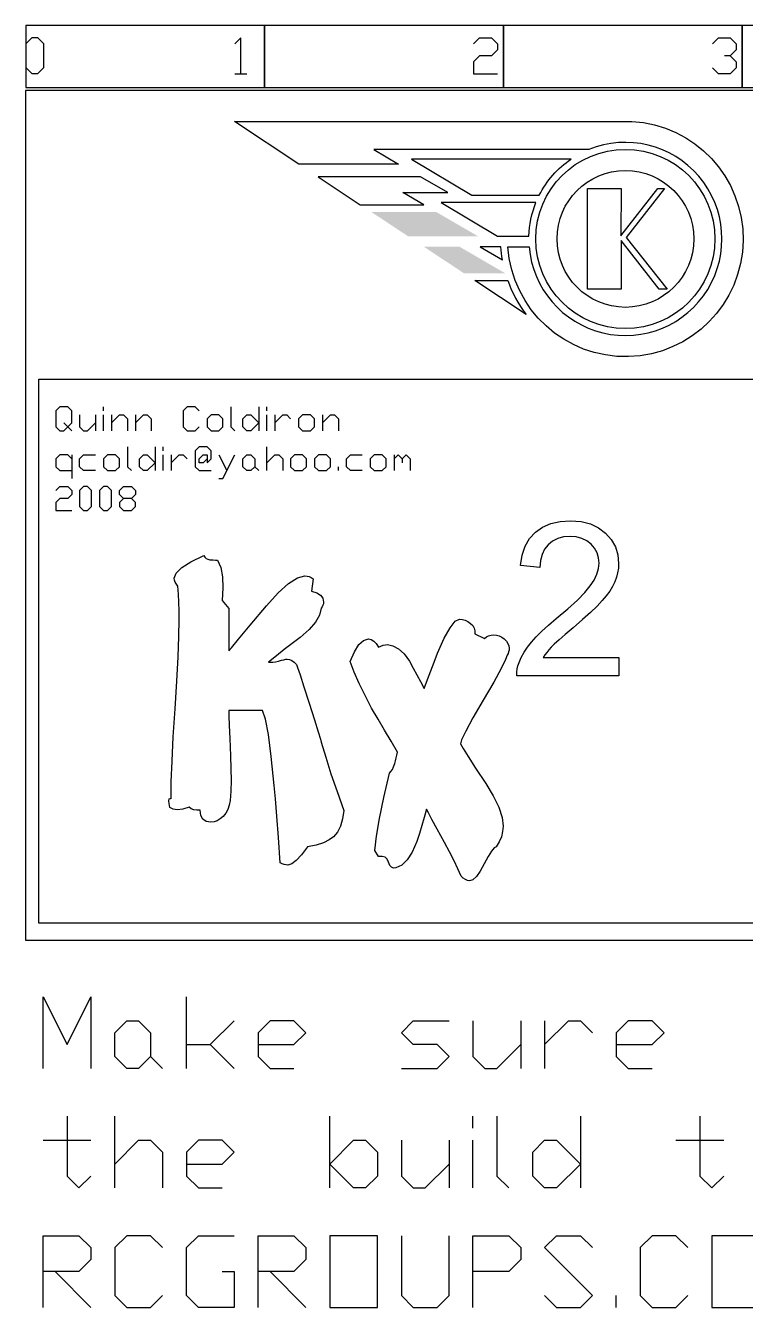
# Model space of a CAD drawing. Extents: x 0 to 102, y 0 to 13.
# Drawn here: x 0 to 3.01, y 7.81 to 13.18 of the extents above; entities that cross this region are included whole.
import ezdxf

# ---------------------------------------------------------------- set-up
doc = ezdxf.new("R2010")
doc.units = 0
doc.layers.get('0').update_dxf_attribs({"color": 9, "linetype": 'CONTINUOUS'})

msp = doc.modelspace()

# ---------------------------------------------------------------- linework, layer by layer
at = {"color": 7, "linetype": 'CONTINUOUS'}
for p, q in [((0.0556, 11.6979), (6.1395, 11.6979)), ((0.0556, 9.4202), (0.0556, 11.6979)), ((6.1395, 9.4202), (0.0556, 9.4202))]:
    msp.add_line(p, q, dxfattribs=at)
at = {"color": 7, "linetype": 'CONTINUOUS', "flags": 128}
for points in [[(0.001, 12.9194), (1.001, 12.9194), (1.001, 13.1783), (0.001, 13.1783)], [(1.001, 12.9194), (2.001, 12.9194), (2.001, 13.1783), (1.001, 13.1783)], [(2.001, 12.9194), (3.001, 12.9194), (3.001, 13.1783), (2.001, 13.1783)], [(3.001, 12.9194), (4.001, 12.9194), (4.001, 13.1783), (3.001, 13.1783)], [(1.2247, 12.5456), (1.4016, 12.4285), (1.667, 12.4285), (1.5799, 12.4791), (1.7683, 12.4791), (1.6537, 12.5456)], [(2.6472, 12.4969), (2.6757, 12.4969), (2.5146, 12.2905), (2.6867, 12.0747), (2.6536, 12.0747), (2.4935, 12.2789), (2.4935, 12.0747), (2.3535, 12.0747), (2.3535, 12.4963), (2.4935, 12.4963), (2.4925, 12.2979)], [(2.4839, 10.5327), (2.4839, 10.4565), (2.0569, 10.4565), (2.0572, 10.4707), (2.0588, 10.4846), (2.0618, 10.4982), (2.0662, 10.5116), (2.0756, 10.5333), (2.0874, 10.5549), (2.1017, 10.5763), (2.1184, 10.5975), (2.1383, 10.6195), (2.1623, 10.6431), (2.1902, 10.6684), (2.2222, 10.6953), (2.2706, 10.7363), (2.3104, 10.7727), (2.3417, 10.8047), (2.3645, 10.8322), (2.3807, 10.8571), (2.3923, 10.8813), (2.3992, 10.9048), (2.4015, 10.9276), (2.3994, 10.9502), (2.3931, 10.971), (2.3826, 10.99), (2.3678, 11.0071), (2.3497, 11.0213), (2.329, 11.0314), (2.3057, 11.0375), (2.2799, 11.0395), (2.2527, 11.0374), (2.2283, 11.0309), (2.2069, 11.0202), (2.1882, 11.0051), (2.1732, 10.9863), (2.1624, 10.9641), (2.1558, 10.9387), (2.1534, 10.9099), (2.0719, 10.9183), (2.079, 10.9612), (2.0918, 10.9987), (2.1105, 11.0307), (2.1349, 11.0573), (2.1646, 11.0783), (2.1989, 11.0932), (2.238, 11.1022), (2.2817, 11.1052), (2.3257, 11.1019), (2.3649, 11.0923), (2.3993, 11.0762), (2.4288, 11.0536), (2.4526, 11.0263), (2.4695, 10.9959), (2.4797, 10.9624), (2.483, 10.9258), (2.4821, 10.9065), (2.4791, 10.8874), (2.4741, 10.8684), (2.4672, 10.8496), (2.4579, 10.8306), (2.4461, 10.8111), (2.4316, 10.7912), (2.4145, 10.7707), (2.3931, 10.7481), (2.3656, 10.7216), (2.3319, 10.6912), (2.2922, 10.657), (2.2597, 10.6295), (2.2336, 10.6067), (2.2139, 10.5888), (2.2006, 10.5757), (2.1909, 10.565), (2.1821, 10.5543), (2.1741, 10.5435), (2.1671, 10.5327)], [(1.3322, 9.8922), (1.3276, 9.8567), (1.319, 9.8265), (1.3065, 9.8017), (1.2898, 9.7821), (1.2715, 9.7687), (1.2471, 9.7571), (1.2165, 9.7475), (1.1798, 9.7398), (1.155, 9.7064), (1.1332, 9.6826), (1.1144, 9.6683), (1.0985, 9.6636), (1.0907, 9.6642), (1.0828, 9.6661), (1.0747, 9.6693), (1.0663, 9.6737), (1.059, 9.7797), (1.0523, 9.8689), (1.0463, 9.9414), (1.0409, 9.9972), (1.0289, 10.1184), (1.0168, 10.211), (1.0044, 10.275), (0.9918, 10.3105), (0.8512, 10.3105), (0.8516, 10.2878), (0.8529, 10.2486), (0.855, 10.193), (0.858, 10.1208), (0.8598, 10.0666), (0.8601, 10.0175), (0.859, 9.9735), (0.8563, 9.9345), (0.8526, 9.9145), (0.8466, 9.8966), (0.8382, 9.881), (0.8275, 9.8676), (0.8153, 9.8569), (0.8025, 9.8492), (0.7891, 9.8446), (0.775, 9.8431), (0.7558, 9.8462), (0.742, 9.8558), (0.7337, 9.8716), (0.731, 9.8939), (0.7167, 9.8933), (0.7043, 9.8951), (0.6938, 9.8993), (0.6853, 9.9057), (0.658, 9.898), (0.6353, 9.8951), (0.6173, 9.8971), (0.604, 9.904), (0.6009, 9.9211), (0.6002, 9.9332), (0.6018, 9.9405), (0.6057, 9.943), (0.6065, 9.9429), (0.6074, 9.9426), (0.6082, 9.942), (0.6091, 9.9413), (0.6101, 10.0124), (0.6133, 10.0988), (0.6186, 10.2004), (0.626, 10.3172), (0.6334, 10.434), (0.6387, 10.5353), (0.6419, 10.6211), (0.6429, 10.6915), (0.6426, 10.7282), (0.6417, 10.7639), (0.6401, 10.7985), (0.6378, 10.832), (0.6312, 10.8398), (0.6264, 10.8477), (0.6236, 10.8559), (0.6226, 10.8642), (0.6303, 10.886), (0.6535, 10.9091), (0.6921, 10.9334), (0.7462, 10.9591), (0.7504, 10.9523), (0.756, 10.9472), (0.7631, 10.9438), (0.7716, 10.9421), (0.7857, 10.9414), (0.7958, 10.9409), (0.8018, 10.9405), (0.8038, 10.9404), (0.817, 10.9089), (0.8246, 10.8702), (0.8264, 10.8242), (0.8224, 10.7711), (0.8512, 10.7372), (0.8512, 10.5611), (0.8617, 10.5735), (0.8914, 10.6089), (0.9405, 10.6675), (1.0087, 10.7491), (1.0581, 10.8039), (1.1014, 10.8431), (1.1386, 10.8666), (1.1696, 10.8744), (1.1787, 10.8736), (1.1874, 10.8714), (1.1956, 10.8677), (1.2035, 10.8625), (1.1967, 10.81), (1.2189, 10.8034), (1.2348, 10.7935), (1.2443, 10.7805), (1.2475, 10.7643), (1.2469, 10.7576), (1.245, 10.7512), (1.2418, 10.7449), (1.2373, 10.7389), (1.2312, 10.7103), (1.2145, 10.6805), (1.1872, 10.6494), (1.1493, 10.617), (1.1163, 10.5915), (1.0832, 10.5658), (1.0502, 10.5398), (1.0172, 10.5137), (1.0255, 10.5127), (1.0354, 10.513), (1.0467, 10.5148), (1.0595, 10.5179), (1.0719, 10.5212), (1.082, 10.5236), (1.0897, 10.5251), (1.0951, 10.5255), (1.1051, 10.5242), (1.115, 10.52), (1.1246, 10.5131), (1.134, 10.5035), (1.1386, 10.4914), (1.1491, 10.4603), (1.1653, 10.4102), (1.1874, 10.3409), (1.2092, 10.2717), (1.2248, 10.2216), (1.2342, 10.1904), (1.2373, 10.1784), (1.2566, 10.1148), (1.2788, 10.0459), (1.304, 9.9717), (1.3322, 9.8922)], [(2.0163, 10.5425), (2.0101, 10.5237), (1.9914, 10.4862), (1.9601, 10.4297), (1.9164, 10.3545), (1.873, 10.2796), (1.8428, 10.2241), (1.8256, 10.1881), (1.8216, 10.1716), (1.832, 10.1523), (1.8529, 10.1182), (1.8845, 10.0694), (1.9266, 10.0056), (1.9584, 9.9531), (1.9812, 9.9057), (1.9949, 9.8634), (1.9994, 9.8261), (1.9976, 9.8036), (1.9922, 9.7817), (1.9832, 9.7604), (1.9706, 9.7398), (1.9618, 9.7353), (1.9505, 9.722), (1.9368, 9.6997), (1.9207, 9.6686), (1.9038, 9.6375), (1.8878, 9.6153), (1.8729, 9.602), (1.8588, 9.5975), (1.8503, 9.5988), (1.8415, 9.6026), (1.8325, 9.6089), (1.8233, 9.6178), (1.8101, 9.6482), (1.7941, 9.6818), (1.7753, 9.7185), (1.7538, 9.7584), (1.7238, 9.8134), (1.7014, 9.8549), (1.6865, 9.8829), (1.6793, 9.8973), (1.6692, 9.8634), (1.659, 9.8295), (1.6489, 9.7956), (1.6387, 9.7618), (1.6192, 9.7181), (1.598, 9.6851), (1.5752, 9.663), (1.5506, 9.6517), (1.5405, 9.6506), (1.532, 9.6542), (1.5252, 9.6625), (1.5201, 9.6754), (1.5143, 9.6883), (1.5053, 9.6966), (1.4932, 9.7002), (1.4778, 9.6991), (1.4626, 9.7245), (1.4696, 9.7847), (1.482, 9.8587), (1.5, 9.9465), (1.5235, 10.048), (1.53, 10.055), (1.5358, 10.0641), (1.541, 10.0753), (1.5456, 10.0886), (1.5488, 10.1005), (1.5519, 10.1123), (1.5548, 10.1242), (1.5574, 10.136), (1.5303, 10.1819), (1.5032, 10.2279), (1.4761, 10.2742), (1.449, 10.3206), (1.4212, 10.3734), (1.3969, 10.4235), (1.3763, 10.4708), (1.3593, 10.5154), (1.3767, 10.5569), (1.3953, 10.5865), (1.4148, 10.6043), (1.4355, 10.6102), (1.447, 10.6081), (1.4579, 10.6017), (1.4682, 10.5912), (1.4778, 10.5763), (1.4878, 10.5808), (1.4973, 10.584), (1.5064, 10.5859), (1.5151, 10.5865), (1.538, 10.5822), (1.5612, 10.5691), (1.5846, 10.5474), (1.6082, 10.5171), (1.6235, 10.4884), (1.6387, 10.4599), (1.6539, 10.4316), (1.6692, 10.4036), (1.6828, 10.4401), (1.6967, 10.4768), (1.7108, 10.5138), (1.7251, 10.5509), (1.753, 10.6132), (1.7776, 10.6576), (1.7987, 10.6843), (1.8165, 10.6932), (1.8289, 10.6921), (1.8409, 10.6887), (1.8522, 10.6832), (1.8631, 10.6754), (1.8721, 10.666), (1.8781, 10.6557), (1.881, 10.6444), (1.8809, 10.6322), (1.9215, 10.6119), (1.9297, 10.6186), (1.9389, 10.6233), (1.9491, 10.6262), (1.9605, 10.6271), (1.9721, 10.6261), (1.9833, 10.6229), (1.9941, 10.6176), (2.0045, 10.6102), (2.0134, 10.6014), (2.0197, 10.592), (2.0235, 10.5819), (2.0248, 10.5713), (2.0243, 10.5637), (2.0227, 10.5564), (2.02, 10.5493), (2.0163, 10.5425)]]:
    msp.add_lwpolyline(points, close=True, dxfattribs=at)
at = {"linetype": 'BYBLOCK', "flags": 128}
for points in [[(0.0263, 12.9773), (0.0513, 12.9773), (0.0763, 13.0023), (0.0763, 13.1023), (0.0513, 13.1273), (0.0263, 13.1273), (0.0013, 13.1023), (0.0013, 13.0023), (0.0263, 12.9773)], [(0.901, 12.9768), (0.901, 13.1268), (0.876, 13.1018)], [(1.876, 13.1018), (1.901, 13.1268), (1.951, 13.1268), (1.976, 13.1018), (1.976, 13.0768), (1.951, 13.0518), (1.901, 13.0518), (1.876, 13.0268), (1.876, 12.9768), (1.976, 12.9768)], [(2.876, 13.1018), (2.901, 13.1268), (2.951, 13.1268), (2.976, 13.1018), (2.976, 13.0768), (2.951, 13.0518), (2.926, 13.0518)], [(2.951, 13.0518), (2.976, 13.0268), (2.976, 13.0018), (2.951, 12.9768), (2.901, 12.9768), (2.876, 13.0018)], [(0.876, 12.9768), (0.926, 12.9768)], [(0.143, 11.4817), (0.1596, 11.4817), (0.193, 11.515), (0.193, 11.565), (0.1763, 11.5817), (0.143, 11.5817), (0.1263, 11.565), (0.1263, 11.4984), (0.143, 11.4817)], [(0.2263, 11.5484), (0.2263, 11.4984), (0.243, 11.4817), (0.2597, 11.4817), (0.293, 11.515)], [(0.293, 11.5484), (0.293, 11.4817)], [(0.3263, 11.565), (0.3263, 11.5817)], [(0.3263, 11.4817), (0.3263, 11.5484)], [(0.3597, 11.5484), (0.3597, 11.4817)], [(0.3597, 11.515), (0.393, 11.5484), (0.4097, 11.5484), (0.4264, 11.5317), (0.4264, 11.4817)], [(0.4597, 11.5484), (0.4597, 11.4817)], [(0.4597, 11.515), (0.493, 11.5484), (0.5097, 11.5484), (0.5264, 11.5317), (0.5264, 11.4817)], [(0.7264, 11.565), (0.7097, 11.5817), (0.6764, 11.5817), (0.6597, 11.565), (0.6597, 11.4984), (0.6764, 11.4817), (0.7097, 11.4817), (0.7264, 11.4984)], [(0.7764, 11.4817), (0.8098, 11.4817), (0.8264, 11.4984), (0.8264, 11.5317), (0.8098, 11.5484), (0.7764, 11.5484), (0.7598, 11.5317), (0.7598, 11.4984), (0.7764, 11.4817)], [(0.8598, 11.5817), (0.8598, 11.4984), (0.8764, 11.4817)], [(0.9765, 11.515), (0.9431, 11.4817), (0.9265, 11.4817), (0.9098, 11.4984), (0.9098, 11.5317), (0.9265, 11.5484), (0.9431, 11.5484), (0.9765, 11.515)], [(0.9765, 11.5817), (0.9765, 11.4817)], [(1.0098, 11.565), (1.0098, 11.5817)], [(1.0098, 11.4817), (1.0098, 11.5484)], [(1.0431, 11.5484), (1.0431, 11.4817)], [(1.0431, 11.515), (1.0765, 11.5484), (1.0932, 11.5484), (1.1098, 11.5317)], [(1.1598, 11.4817), (1.1932, 11.4817), (1.2098, 11.4984), (1.2098, 11.5317), (1.1932, 11.5484), (1.1598, 11.5484), (1.1432, 11.5317), (1.1432, 11.4984), (1.1598, 11.4817)], [(1.2432, 11.5484), (1.2432, 11.4817)], [(1.2432, 11.515), (1.2765, 11.5484), (1.2932, 11.5484), (1.3099, 11.5317), (1.3099, 11.4817)], [(0.1596, 11.515), (0.193, 11.4817)], [(0.193, 11.365), (0.1763, 11.3817), (0.143, 11.3817), (0.1263, 11.365), (0.1263, 11.3317), (0.143, 11.315), (0.193, 11.315)], [(0.193, 11.3817), (0.193, 11.2816)], [(0.293, 11.315), (0.243, 11.315), (0.2263, 11.3317), (0.2263, 11.365), (0.243, 11.3817), (0.293, 11.3817)], [(0.343, 11.315), (0.3763, 11.315), (0.393, 11.3317), (0.393, 11.365), (0.3763, 11.3817), (0.343, 11.3817), (0.3263, 11.365), (0.3263, 11.3317), (0.343, 11.315)], [(0.4264, 11.415), (0.4264, 11.3317), (0.443, 11.315)], [(0.543, 11.3483), (0.5097, 11.315), (0.493, 11.315), (0.4764, 11.3317), (0.4764, 11.365), (0.493, 11.3817), (0.5097, 11.3817), (0.543, 11.3483)], [(0.543, 11.415), (0.543, 11.315)], [(0.5764, 11.3983), (0.5764, 11.415)], [(0.5764, 11.315), (0.5764, 11.3817)], [(0.6097, 11.3817), (0.6097, 11.315)], [(0.6097, 11.3483), (0.6431, 11.3817), (0.6597, 11.3817), (0.6764, 11.365)], [(0.7598, 11.365), (0.7431, 11.3483), (0.7264, 11.3483), (0.7264, 11.365), (0.7431, 11.3817), (0.7598, 11.3817), (0.7598, 11.3483), (0.7764, 11.365), (0.7764, 11.3983), (0.7598, 11.415), (0.7264, 11.415), (0.7097, 11.3983), (0.7097, 11.3317), (0.7264, 11.315), (0.7764, 11.315)], [(0.8098, 11.2816), (0.8264, 11.2816), (0.8764, 11.3817)], [(0.8098, 11.3817), (0.8431, 11.315)], [(0.9598, 11.3317), (0.9431, 11.315), (0.9265, 11.315), (0.9098, 11.3317), (0.9098, 11.365), (0.9265, 11.3817), (0.9431, 11.3817), (0.9598, 11.365), (0.9598, 11.3317), (0.9765, 11.315)], [(1.0098, 11.315), (1.0098, 11.415)], [(1.0098, 11.3483), (1.0431, 11.3817), (1.0598, 11.3817), (1.0765, 11.365), (1.0765, 11.315)], [(1.1265, 11.315), (1.1598, 11.315), (1.1765, 11.3317), (1.1765, 11.365), (1.1598, 11.3817), (1.1265, 11.3817), (1.1098, 11.365), (1.1098, 11.3317), (1.1265, 11.315)], [(1.2265, 11.315), (1.2599, 11.315), (1.2765, 11.3317), (1.2765, 11.365), (1.2599, 11.3817), (1.2265, 11.3817), (1.2098, 11.365), (1.2098, 11.3317), (1.2265, 11.315)], [(1.4099, 11.315), (1.3599, 11.315), (1.3432, 11.3317), (1.3432, 11.365), (1.3599, 11.3817), (1.4099, 11.3817)], [(1.4599, 11.315), (1.4932, 11.315), (1.5099, 11.3317), (1.5099, 11.365), (1.4932, 11.3817), (1.4599, 11.3817), (1.4432, 11.365), (1.4432, 11.3317), (1.4599, 11.315)], [(1.5432, 11.3817), (1.5432, 11.315)], [(1.5432, 11.365), (1.5599, 11.3817), (1.5766, 11.365), (1.5766, 11.3483)], [(1.5766, 11.365), (1.5933, 11.3817), (1.6099, 11.365), (1.6099, 11.315)], [(1.3099, 11.315), (1.3099, 11.3317)], [(0.1263, 11.2316), (0.143, 11.2483), (0.1763, 11.2483), (0.193, 11.2316), (0.193, 11.215), (0.1763, 11.1983), (0.143, 11.1983), (0.1263, 11.1816), (0.1263, 11.1483), (0.193, 11.1483)], [(0.243, 11.1483), (0.2597, 11.1483), (0.2763, 11.165), (0.2763, 11.2316), (0.2597, 11.2483), (0.243, 11.2483), (0.2263, 11.2316), (0.2263, 11.165), (0.243, 11.1483)], [(0.3263, 11.1483), (0.343, 11.1483), (0.3597, 11.165), (0.3597, 11.2316), (0.343, 11.2483), (0.3263, 11.2483), (0.3097, 11.2316), (0.3097, 11.165), (0.3263, 11.1483)], [(0.4097, 11.1483), (0.443, 11.1483), (0.4597, 11.165), (0.4597, 11.1816), (0.443, 11.1983), (0.4097, 11.1983), (0.393, 11.215), (0.393, 11.2316), (0.4097, 11.2483), (0.443, 11.2483), (0.4597, 11.2316), (0.4597, 11.215), (0.443, 11.1983)], [(0.4097, 11.1983), (0.393, 11.1816), (0.393, 11.165), (0.4097, 11.1483)], [(0.0734, 8.8118), (0.0734, 9.1118), (0.1734, 8.9118), (0.2734, 9.1118), (0.2734, 8.8118)], [(0.6734, 8.8118), (0.6734, 9.1118)], [(0.5234, 8.8618), (0.4734, 8.8118), (0.4234, 8.8118), (0.3734, 8.8618), (0.3734, 8.9618), (0.4234, 9.0118), (0.4734, 9.0118), (0.5234, 8.9618), (0.5234, 8.8618), (0.5734, 8.8118)], [(0.6734, 8.9118), (0.7734, 8.9118), (0.8734, 9.0118)], [(0.9734, 8.9118), (1.1234, 8.9118), (1.1734, 8.9618), (1.1234, 9.0118), (1.0234, 9.0118), (0.9734, 8.9618), (0.9734, 8.8618), (1.0234, 8.8118), (1.1234, 8.8118)], [(1.5734, 8.8118), (1.7234, 8.8118), (1.7734, 8.8618), (1.7234, 8.9118), (1.6234, 8.9118), (1.5734, 8.9618), (1.6234, 9.0118), (1.7734, 9.0118)], [(1.8734, 9.0118), (1.8734, 8.8618), (1.9234, 8.8118), (1.9734, 8.8118), (2.0734, 8.9118)], [(2.0734, 9.0118), (2.0734, 8.8118)], [(2.1734, 9.0118), (2.1734, 8.8118)], [(2.1734, 8.9118), (2.2734, 9.0118), (2.3234, 9.0118), (2.3734, 8.9618)], [(2.4734, 8.9118), (2.6234, 8.9118), (2.6734, 8.9618), (2.6234, 9.0118), (2.5234, 9.0118), (2.4734, 8.9618), (2.4734, 8.8618), (2.5234, 8.8118), (2.6234, 8.8118)], [(0.7734, 8.9118), (0.8734, 8.8118)], [(0.1734, 8.6118), (0.1734, 8.3618), (0.2234, 8.3118), (0.2734, 8.3618)], [(0.3734, 8.3118), (0.3734, 8.6118)], [(1.2734, 8.3118), (1.2734, 8.6118)], [(1.8734, 8.5618), (1.8734, 8.6118)], [(1.9734, 8.6118), (1.9734, 8.3618), (2.0234, 8.3118)], [(2.3234, 8.6118), (2.3234, 8.3118)], [(2.8234, 8.6118), (2.8234, 8.3618), (2.8734, 8.3118), (2.9234, 8.3618)], [(0.0734, 8.5118), (0.2734, 8.5118)], [(0.3734, 8.4118), (0.4734, 8.5118), (0.5234, 8.5118), (0.5734, 8.4618), (0.5734, 8.3118)], [(0.6734, 8.4118), (0.8234, 8.4118), (0.8734, 8.4618), (0.8234, 8.5118), (0.7234, 8.5118), (0.6734, 8.4618), (0.6734, 8.3618), (0.7234, 8.3118), (0.8234, 8.3118)], [(1.2734, 8.4118), (1.3734, 8.5118), (1.4234, 8.5118), (1.4734, 8.4618), (1.4734, 8.3618), (1.4234, 8.3118), (1.3734, 8.3118), (1.2734, 8.4118)], [(1.5734, 8.5118), (1.5734, 8.3618), (1.6234, 8.3118), (1.6734, 8.3118), (1.7734, 8.4118)], [(1.7734, 8.5118), (1.7734, 8.3118)], [(1.8734, 8.3118), (1.8734, 8.5118)], [(2.3234, 8.4118), (2.2234, 8.3118), (2.1734, 8.3118), (2.1234, 8.3618), (2.1234, 8.4618), (2.1734, 8.5118), (2.2234, 8.5118), (2.3234, 8.4118)], [(2.7234, 8.5118), (2.9234, 8.5118)], [(0.0734, 7.8118), (0.0734, 8.1118), (0.2234, 8.1118), (0.2734, 8.0618), (0.2734, 8.0118), (0.2234, 7.9618), (0.0734, 7.9618)], [(0.5734, 8.0618), (0.5234, 8.1118), (0.4234, 8.1118), (0.3734, 8.0618), (0.3734, 7.8618), (0.4234, 7.8118), (0.5234, 7.8118), (0.5734, 7.8618)], [(0.8234, 7.9618), (0.8734, 7.9618), (0.8734, 7.8118), (0.7234, 7.8118), (0.6734, 7.8618), (0.6734, 8.0618), (0.7234, 8.1118), (0.8734, 8.1118)], [(0.9734, 7.8118), (0.9734, 8.1118), (1.1234, 8.1118), (1.1734, 8.0618), (1.1734, 8.0118), (1.1234, 7.9618), (0.9734, 7.9618)], [(1.2734, 7.8118), (1.4734, 7.8118), (1.4734, 8.1118), (1.2734, 8.1118), (1.2734, 7.8118)], [(1.5734, 8.1118), (1.5734, 7.8618), (1.6234, 7.8118), (1.7234, 7.8118), (1.7734, 7.8618), (1.7734, 8.1118)], [(1.8734, 7.8118), (1.8734, 8.1118), (2.0234, 8.1118), (2.0734, 8.0618), (2.0734, 8.0118), (2.0234, 7.9618), (1.8734, 7.9618)], [(2.1734, 7.8618), (2.2234, 7.8118), (2.3234, 7.8118), (2.3734, 7.8618), (2.1734, 8.0618), (2.2234, 8.1118), (2.3234, 8.1118), (2.3734, 8.0618)], [(2.7734, 8.0618), (2.7234, 8.1118), (2.6234, 8.1118), (2.5734, 8.0618), (2.5734, 7.8618), (2.6234, 7.8118), (2.7234, 7.8118), (2.7734, 7.8618)], [(2.8734, 7.8118), (3.0734, 7.8118), (3.0734, 8.1118), (2.8734, 8.1118), (2.8734, 7.8118)], [(0.1234, 7.9618), (0.2734, 7.8118)], [(1.0234, 7.9618), (1.1734, 7.8118)], [(2.4734, 7.8118), (2.4734, 7.8618)]]:
    msp.add_lwpolyline(points, dxfattribs=at)
at = {"color": 7, "linetype": 'CONTINUOUS', "flags": 128}
msp.add_lwpolyline([(0.0001, 12.9072), (0.0001, 9.3489), (6.1953, 9.3489), (6.1953, 12.9072), (0.0001, 12.9072)], dxfattribs=at)
for points in [[(0.8744, 12.7774), (2.5381, 12.7774, -2.222109), (2.0197, 12.2523), (2.1085, 12.2523, 3.061532), (2.358, 12.6593), (1.4578, 12.6593), (1.5621, 12.5988), (1.1443, 12.5988)], [(1.6164, 12.6194), (1.8691, 12.468), (2.1509, 12.468, -0.126584), (2.2839, 12.6194)], [(1.7405, 12.4378), (1.9766, 12.2962), (2.1073, 12.2962, -0.090218), (2.1371, 12.4378)], [(1.9038, 12.2523), (1.9965, 12.1983, -0.02601), (1.9902, 12.2523)], [(1.8806, 12.1116), (2.0189, 12.1116, 0.077765), (2.0955, 11.9694)]]:
    msp.add_lwpolyline(points, format="xyb", close=True, dxfattribs=at)
at = {"color": 7, "linetype": 'CONTINUOUS'}
msp.add_circle((2.5116, 12.2852), 0.375, dxfattribs=at)
at = {"color": 9, "linetype": 'CONTINUOUS'}
msp.add_circle((2.5116, 12.2852), 0.2864, dxfattribs=at)
at = {"color": 7, "linetype": 'CONTINUOUS'}
for points in [[(1.4469, 12.3986), (1.7185, 12.3986), (1.6016, 12.2962), (1.8949, 12.2962)], [(1.668, 12.2523), (1.8174, 12.2523), (1.8363, 12.1409), (2.0093, 12.1409)]]:
    msp.add_solid(points, dxfattribs=at)

doc.saveas('drawing.dxf')
